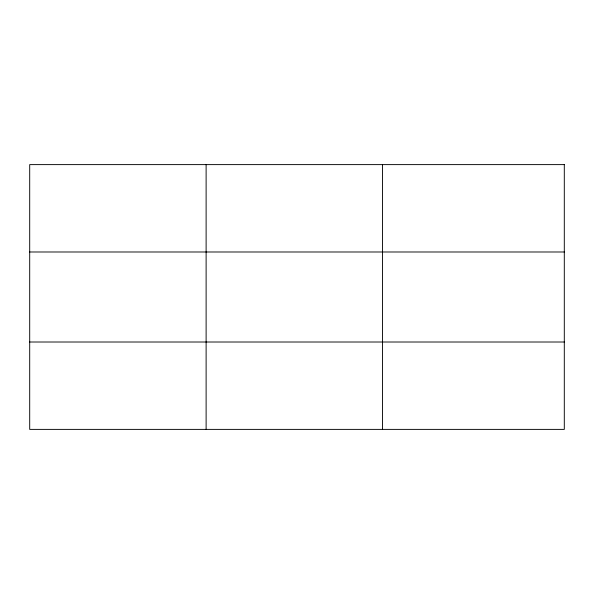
<?xml version="1.0" encoding="UTF-8"?>
<svg xmlns="http://www.w3.org/2000/svg" width="594" height="594" viewBox="0 0 594 594"><rect width="100%" height="100%" fill="white"/><g stroke="black" fill="none" stroke-linecap="round" stroke-linejoin="round"><path stroke-width="0.89" d="M206.118 429.388L206.118 164.612M382.536 429.388L382.536 164.612M29.7 251.99L564.3 251.99M29.7 342.01L564.3 342.01M564.3 164.612L564.3 429.388L29.7 429.388L29.7 164.612L564.3 164.612"/></g></svg>
